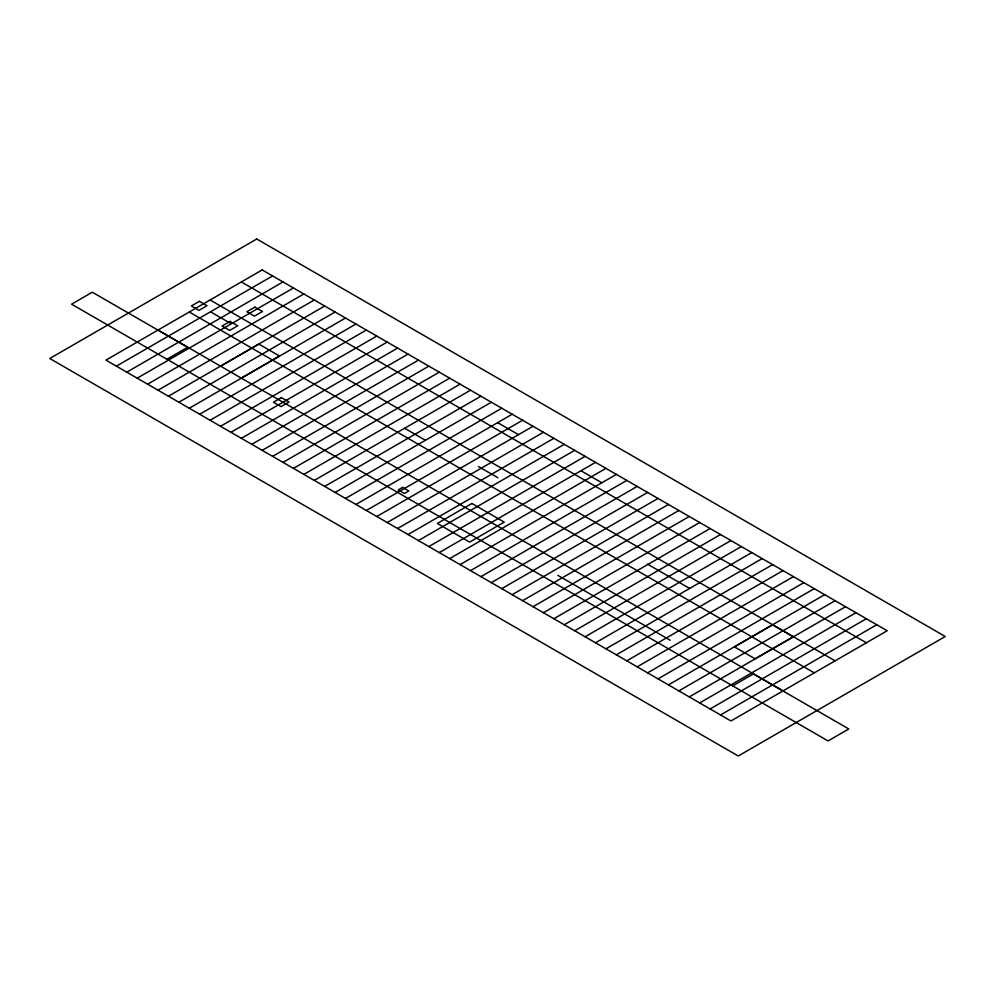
<?xml version="1.0" encoding="UTF-8"?>
<svg xmlns="http://www.w3.org/2000/svg" width="995" height="995" viewBox="0 0 995 995"><rect width="100%" height="100%" fill="white"/><g stroke="black" fill="none" stroke-linecap="round" stroke-linejoin="round"><path stroke-width="1.49" d="M116.353 366.148L272.605 275.926M126.775 372.155L283.015 281.946M166.936 359.232L187.669 347.267L92.311 292.219L71.578 304.184L828.064 740.939L848.797 728.962L753.439 673.913L732.706 685.878M137.186 378.175L293.438 287.965M147.608 384.182L303.848 293.973M158.018 390.202L314.271 299.992M168.441 396.209L324.693 306M220.691 366.148L258.849 344.108L279.52 356.036L241.35 378.075M178.851 402.229L335.104 312.02M189.274 408.236L345.526 318.027M199.684 414.256L355.936 324.047M210.107 420.263L366.359 330.054M220.517 426.283L376.769 336.074M230.939 432.29L387.192 342.081M241.35 438.31L397.602 348.101M251.772 444.33L408.025 354.108M262.183 450.337L418.435 360.128M272.605 456.357L428.857 366.148M283.015 462.364L439.268 372.155M293.438 468.384L449.69 378.175M303.848 474.391L460.1 384.182M314.271 480.411L470.523 390.202M324.693 486.418L480.933 396.209M335.104 492.438L491.356 402.229M345.526 498.445L501.766 408.236M355.936 504.465L512.189 414.256M366.359 510.472L522.599 420.263M376.769 516.492L533.021 426.283M387.192 522.512L543.432 432.29M397.602 528.519L553.854 438.31M408.025 534.539L564.277 444.33M418.435 540.546L574.687 450.337M428.857 546.566L585.11 456.357M439.268 552.573L595.52 462.364M449.69 558.593L605.943 468.384M460.1 564.6L616.353 474.391M470.523 570.62L626.775 480.411M480.933 576.627L637.186 486.418M491.356 582.647L647.608 492.438M501.766 588.654L658.018 498.445M512.189 594.674L668.441 504.465M522.599 600.694L678.851 510.472M533.021 606.701L689.274 516.492M543.432 612.721L699.684 522.512M553.854 618.728L710.107 528.519M564.277 624.748L720.517 534.539M574.687 630.755L730.939 540.546M585.11 636.775L741.35 546.566M595.52 642.782L751.772 552.573M605.943 648.802L762.182 558.593M616.353 654.809L772.605 564.6M626.775 660.829L783.015 570.62M637.186 666.837L793.438 576.627M647.608 672.856L803.848 582.647M658.018 678.876L814.271 588.654M668.441 684.883L824.693 594.674M678.851 690.903L835.104 600.694M689.274 696.91L845.526 606.701M699.684 702.93L855.936 612.721M710.107 708.938L866.359 618.728M720.517 714.957L876.769 624.748M497.736 422.688L518.407 434.628M581.068 470.809L601.739 482.737M241.35 281.946L866.359 642.782M210.107 299.992L835.104 660.829M210.629 311.883L230.094 323.126M478.396 466.481L497.873 477.724M647.546 564.14L689.597 588.418M404.691 428.298L425.35 440.238M189.274 312.02L814.271 672.856M158.018 330.054L783.015 690.903M557.797 575.334L670.195 640.233M256.747 238.999L49.75 358.498L738.253 756.001L945.25 636.501L256.747 238.999M199.398 301.336L191.388 305.962L198.988 310.353L206.997 305.726L199.398 301.336M262.183 269.919L105.943 360.128L730.939 720.965L887.192 630.755L262.183 269.919M230.106 321.41L222.096 326.037L229.708 330.427L237.718 325.8L230.106 321.41M254.844 307.132L246.822 311.758L254.434 316.149L262.444 311.522L254.844 307.132M281.411 397.59L273.401 402.216L281.013 406.607L289.023 401.98L281.411 397.59M402.652 487.376L398.224 489.938L404.38 493.483L408.808 490.933L402.652 487.376M471.953 503.482L437.34 523.457L469.64 542.101L504.241 522.126L471.953 503.482M772.605 624.835L734.434 646.874L755.106 658.802L793.276 636.775L772.605 624.835"/></g></svg>
